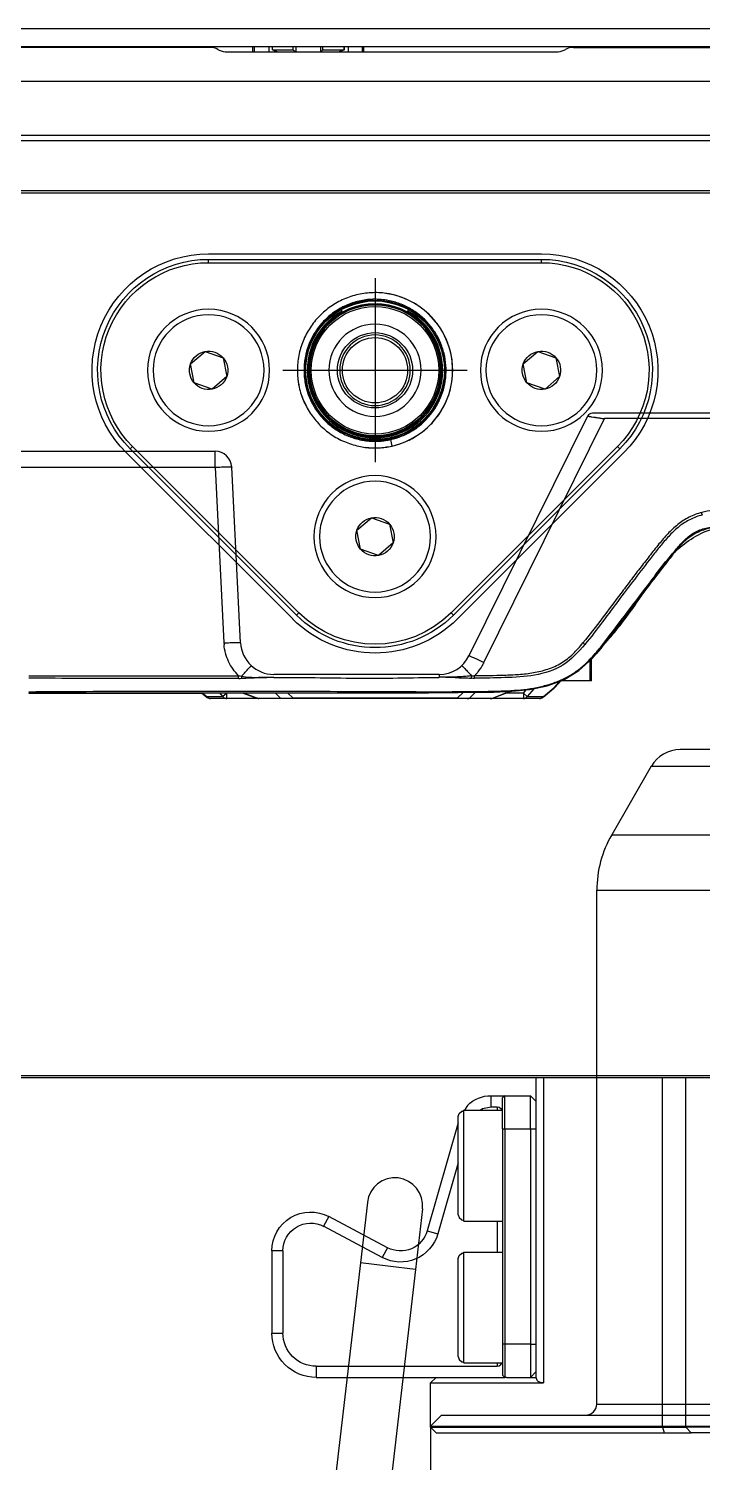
# Model space of a CAD drawing. Header units: millimetres. Extents: x -73584 to -37571, y -61249 to -50748.
# Drawn here: x -52725.5 to -52664.8, y -56947.2 to -56817.9 of the extents above; entities that cross this region are included whole.
import ezdxf

# ---------------------------------------------------------------- set-up
doc = ezdxf.new("R2010")
doc.units = ezdxf.units.MM
doc.header["$LTSCALE"] = 200
doc.linetypes.add('DOT_CENTER', pattern=[14, 12, -1, 0, -1])
for name, color, linetype in [('1', 7, 'Continuous'), ('_X2_56FE5C42_X0__01_3127', 7, 'Continuous'), ('_X2_56FE5C42_X0__01_3128', 7, 'Continuous'), ('DIM', 3, 'Continuous')]:
    doc.layers.add(name, color=color, linetype=linetype)

# ---------------------------------------------------------------- blocks, each defined once
blk = doc.blocks.new('12586')
at = {"color": 7, "linetype": 'Continuous'}
for p, q in [((-40371.55, -54854.82), (-40121.75, -54854.82)), ((-40371.55, -54856.42), (-40121.75, -54856.42)), ((-40292.65, -54856.92), (-40292.65, -54856.42)), ((-40292.53, -54856.42), (-40292.53, -54856.92)), ((-40291.23, -54856.42), (-40291.23, -54856.92)), ((-40290.9, -54856.73), (-40290.9, -54856.42)), ((-40289.07, -54856.42), (-40289.07, -54856.73)), ((-40288.75, -54856.92), (-40288.75, -54856.42)), ((-40286.55, -54856.42), (-40286.55, -54856.92)), ((-40286.34, -54856.73), (-40286.34, -54856.42)), ((-40284.45, -54856.42), (-40284.45, -54856.73)), ((-40284.41, -54856.73), (-40284.41, -54856.42)), ((-40284.07, -54856.42), (-40284.07, -54856.92)), ((-40282.78, -54856.92), (-40282.78, -54856.42)), ((-40282.65, -54856.92), (-40282.65, -54856.42)), ((-40262.4, -54856.52), (-40262.4, -54856.42)), ((-40260.9, -54856.52), (-40260.9, -54856.42)), ((-40296.52, -54856.52), (-40371.23, -54856.52)), ((-40295.81, -54856.69), (-40295.68, -54856.75)), ((-40294.97, -54856.92), (-40265.32, -54856.92)), ((-40290.9, -54856.73), (-40290.41, -54856.92)), ((-40290.9, -54856.73), (-40289.07, -54856.73)), ((-40288.86, -54856.92), (-40289.07, -54856.73)), ((-40286.34, -54856.73), (-40286.54, -54856.92)), ((-40286.34, -54856.73), (-40284.45, -54856.73)), ((-40284.93, -54856.92), (-40284.45, -54856.73)), ((-40284.41, -54856.73), (-40284.89, -54856.92)), ((-40264.61, -54856.75), (-40264.48, -54856.69)), ((-40263.77, -54856.52), (-40229.52, -54856.52)), ((-40319.15, -54859.55), (-40174.15, -54859.55)), ((-40370.4, -54864.92), (-39872.9, -54864.92)), ((-40319.15, -54864.42), (-40146.15, -54864.42)), ((-40284.65, -54880.55), (-40284.65, -54880.15)), ((-40278.65, -54880.55), (-40278.65, -54880.15)), ((-40288.57, -54886.68), (-40288.56, -54886.69)), ((-40288.57, -54886.68), (-40288.57, -54886.69)), ((-40287.72, -54887.65), (-40287.71, -54887.66)), ((-40287.72, -54887.65), (-40287.71, -54887.68)), ((-40287.71, -54887.66), (-40287.71, -54887.68)), ((-40287.79, -54888.98), (-40287.78, -54888.99)), ((-40287.79, -54888.98), (-40287.78, -54888.99)), ((-40262.5, -54889.77), (-40273.18, -54911.37)), ((-40271.83, -54911.97), (-40260.96, -54889.98)), ((-40182.61, -54889.49), (-40262.05, -54889.49)), ((-40182.61, -54889.97), (-40260.96, -54889.98)), ((-40280.26, -54891.87), (-40280.14, -54892.46)), ((-40328.35, -54892.92), (-40296.06, -54892.92)), ((-40296.06, -54894.36), (-40296.06, -54892.92)), ((-40327.95, -54894.36), (-40296.06, -54894.36)), ((-40296.06, -54894.36), (-40295.27, -54910.2)), ((-40293.77, -54910.19), (-40294.56, -54894.35)), ((-40312.86, -54913.17), (-40293.94, -54913.17)), ((-40293.94, -54913.4), (-40293.94, -54913.17)), ((-40275.87, -54913.04), (-40290.77, -54913.04)), ((-40272.67, -54913.37), (-40272.68, -54913.15)), ((-40312.86, -54914.69), (-40312.86, -54914.72)), ((-40297.72, -54914.72), (-40297.26, -54914.72)), ((-40297.72, -54914.72), (-40297.26, -54914.72))]:
    blk.add_line(p, q, dxfattribs=at)
for points in [[(-40271.46, -54914.64), (-40270.94, -54914.63), (-40269.31, -54914.56), (-40267.7, -54914.39), (-40266.13, -54914.07), (-40264.64, -54913.52), (-40263.28, -54912.69), (-40262.09, -54911.61), (-40261.73, -54911.2)], [(-40312.86, -54914.69), (-40305.89, -54914.69), (-40298.11, -54914.69), (-40290.67, -54914.69), (-40283.57, -54914.69), (-40276.82, -54914.7), (-40271.46, -54914.64)]]:
    blk.add_lwpolyline(points, dxfattribs=at)
for radius in [6.25, 5.9, 5.75, 3.39, 2.94]:
    blk.add_circle((-40281.65, -54885.62), radius, dxfattribs=at)
for centre, radius, start, end in [((-40296.52, -54858.12), 1.6, 63.4349, 90), ((-40294.97, -54855.32), 1.6, 243.435, 270), ((-40265.32, -54855.32), 1.6, 270, 296.565), ((-40263.77, -54858.12), 1.6, 90, 116.5651), ((-40281.65, -54885.63), 6.41, 80.7312, 83.3281), ((-40281.65, -54885.62), 7, 80.3911, 81.9074), ((-40281.65, -54885.63), 6.41, 80.495, 80.7314), ((-40281.65, -54885.63), 6.41, 80.2627, 80.495), ((-40281.65, -54885.62), 7, 282.667, 80.3888), ((-40281.65, -54885.62), 7, 79.353, 80.391), ((-40281.65, -54885.62), 6.1, 119.4748, 60.5087), ((-40281.65, -54885.62), 6.4, 282.4693, 11.8359), ((-40281.63, -54885.62), 6.39, 13.4573, 14.3024), ((-40281.64, -54885.62), 6.39, 11.8334, 13.4568), ((-40281.64, -54885.62), 6.99, 8.1328, 9.7208), ((-40281.63, -54885.62), 6.99, 7.3039, 8.1324), ((-40281.65, -54885.62), 7, 186.8209, 187.588), ((-40281.66, -54885.62), 6.99, 187.5879, 188.6728), ((-40281.65, -54885.62), 7, 188.6761, 190.6424), ((-40281.65, -54885.62), 7, 188.7475, 192.2594), ((-40281.66, -54885.62), 6.39, 188.1775, 188.4554), ((-40281.66, -54885.62), 6.39, 188.4575, 190.0339), ((-40281.64, -54885.62), 6.41, 188.4626, 197.6004), ((-40281.64, -54885.62), 6.41, 193.4573, 196.0237), ((-40281.65, -54885.62), 6.4, 196.0236, 198.4562), ((-40281.65, -54885.62), 7, 198.1645, 200.6727), ((-40281.66, -54885.63), 6.99, 198.696, 199.6012), ((-40281.64, -54885.62), 7.01, 199.6029, 203.6648), ((-40281.64, -54885.62), 7.01, 200.6726, 203.177), ((-40281.64, -54885.62), 7.01, 203.1769, 205.6823), ((-40281.63, -54885.61), 7.02, 203.6641, 205.4493), ((-40281.65, -54885.62), 6.99, 205.4482, 208.6348), ((-40281.66, -54885.63), 6.38, 197.6078, 198.4606), ((-40281.64, -54885.62), 6.41, 200.078, 202.7007), ((-40281.64, -54885.62), 6.41, 201.1685, 203.7352), ((-40281.63, -54885.61), 6.42, 202.7003, 205.1613), ((-40281.64, -54885.62), 6.41, 203.7351, 206.3015), ((-40281.65, -54885.62), 6.4, 205.1608, 207.7862), ((-40281.65, -54885.62), 6.4, 206.3014, 208.734), ((-40281.67, -54885.63), 6.37, 207.7871, 208.7347), ((-40262.05, -54889.99), 0.5, 90, 153.692), ((-40259.76, -54877.89), 12.14, 261.4441, 262.8459), ((-40259.97, -54879.59), 10.44, 262.8239, 264.5537), ((-40281.64, -54885.61), 7.01, 257.8261, 258.0226), ((-40281.65, -54885.62), 7.01, 258.0222, 262.7505), ((-40281.65, -54885.63), 6.39, 259.1679, 259.7916), ((-40281.65, -54885.62), 6.4, 259.1655, 262.2932), ((-40281.65, -54885.63), 6.4, 261.3367, 262.2983), ((-40281.65, -54885.61), 7.01, 262.9518, 265.3149), ((-40281.65, -54885.62), 6.4, 262.2984, 263.9623), ((-40281.65, -54885.61), 6.41, 262.2986, 263.2555), ((-40281.65, -54885.62), 7, 264.245, 267.7565), ((-40281.65, -54885.61), 6.41, 263.9624, 266.4258), ((-40281.65, -54885.63), 7, 265.3148, 267.7811), ((-40281.65, -54885.62), 6.4, 265.7738, 268.2953), ((-40281.65, -54885.62), 6.4, 266.4256, 269.0519), ((-40281.65, -54885.63), 6.99, 267.7825, 270.249), ((-40281.65, -54885.63), 6.99, 267.7583, 269.6845), ((-40281.65, -54885.63), 6.39, 268.2963, 270.8219), ((-40281.65, -54885.61), 7.01, 270.2489, 272.711), ((-40281.65, -54885.62), 6.4, 270.8223, 273.3425), ((-40281.65, -54885.62), 6.4, 271.5217, 274.1526), ((-40281.65, -54885.61), 7.01, 272.7109, 275.1725), ((-40281.65, -54885.61), 6.41, 273.3424, 275.8607), ((-40281.65, -54885.61), 6.41, 274.1524, 276.6102), ((-40281.65, -54885.63), 7, 275.1724, 277.6387), ((-40281.65, -54885.62), 6.4, 275.8606, 278.3821), ((-40281.65, -54885.63), 6.99, 277.6401, 280.1066), ((-40281.64, -54885.63), 6.39, 278.3831, 280.9087), ((-40281.65, -54885.63), 6.99, 277.7029, 279.895), ((-40281.64, -54885.63), 6.39, 279.243, 281.7045), ((-40281.65, -54885.61), 7.01, 282.4704, 282.667), ((-40281.65, -54885.61), 7.01, 282.471, 282.8765), ((-40296.06, -54894.42), 1.5, 2.8755, 90), ((-40071.27, -55047.15), 233.93, 141.9244, 142.3808), ((-40290.58, -54909.95), 4.69, 183.0926, 185.0181), ((-40290.77, -54910.04), 3, 182.8755, 270), ((-40280.99, -54892.44), 26.83, 316.8775, 318.3883), ((-40283.54, -54890.16), 30.25, 318.363, 318.5226), ((-40275.87, -54910.04), 3, 270, 333.692), ((-40275.84, -54909.99), 4.47, 332.442, 333.6917), ((-40274.52, -54898.72), 17.82, 313.0272, 313.7865), ((-40276.73, -54896.45), 20.98, 313.8553, 316.9235), ((-40293.56, -54908.99), 4.2, 264.7875, 268.3147), ((-40290.96, -54962.37), 49.06, 90.5219, 91.399), ((-40290.77, -54982.28), 68.97, 89.9965, 90.5277), ((-40275.44, -54949.53), 36.23, 89.7926, 90.6798), ((-40275.43, -54941.95), 28.64, 89.5337, 89.7608), ((-40275.56, -54952.34), 39.03, 88.3198, 89.4614), ((-40273.1, -54909), 4.17, 272.265, 275.831), ((-40275.87, -54909.98), 4.5, 315.1626, 318.26), ((-40275.88, -54909.97), 4.52, 318.26, 321.3365), ((-40275.88, -54909.97), 4.52, 321.3392, 332.4194), ((-40295.49, -54880.05), 33.39, 272.6681, 273.1496), ((-40272.73, -54909.08), 4.29, 266.9321, 270.6859), ((-40269.03, -54905.85), 8.79, 296.9801, 297.9776)]:
    blk.add_arc(centre, radius, start, end, dxfattribs=at)
for points, knots in [([(-40280.48, -54878.72), (-40280.92, -54878.64), (-40281.6, -54878.6), (-40282.5, -54878.66), (-40283.39, -54878.82), (-40284.47, -54879.17), (-40285.46, -54879.72), (-40286.17, -54880.27), (-40286.83, -54880.88), (-40287.54, -54881.77), (-40288.17, -54882.97), (-40288.56, -54884.28), (-40288.69, -54885.64), (-40288.56, -54886.99), (-40288.23, -54888.08), (-40287.84, -54888.9), (-40287.38, -54889.68), (-40286.67, -54890.56), (-40285.8, -54891.29), (-40285.03, -54891.76), (-40284.21, -54892.16), (-40283.56, -54892.37), (-40283.12, -54892.46)], [0, 0, 0, 0, 0.06235, 0.093571, 0.124797, 0.187192, 0.249609, 0.280861, 0.312117, 0.374572, 0.437043, 0.49953, 0.562032, 0.624548, 0.687075, 0.71838, 0.749687, 0.812235, 0.874792, 0.90611, 0.937429, 1, 1, 1, 1]), ([(-40280.9, -54879.26), (-40281.39, -54879.21), (-40282.37, -54879.21), (-40283.81, -54879.54), (-40285.13, -54880.19), (-40286.27, -54881.12), (-40287.17, -54882.28), (-40287.79, -54883.62), (-40288.08, -54885.07), (-40288.05, -54886.05), (-40287.98, -54886.53)], [0, 0, 0, 0, 0.125, 0.25, 0.375, 0.5, 0.625, 0.75, 0.875, 1, 1, 1, 1]), ([(-40280.62, -54879.3), (-40281.02, -54879.24), (-40281.65, -54879.2), (-40282.47, -54879.26), (-40283.29, -54879.41), (-40284.28, -54879.74), (-40285.18, -54880.26), (-40285.84, -54880.77), (-40286.44, -54881.34), (-40287.08, -54882.17), (-40287.65, -54883.28), (-40287.99, -54884.49), (-40288.09, -54885.73), (-40287.94, -54886.98), (-40287.62, -54887.97), (-40287.26, -54888.72), (-40286.82, -54889.43), (-40286.15, -54890.23), (-40285.33, -54890.88), (-40284.62, -54891.3), (-40283.86, -54891.65), (-40283.26, -54891.83), (-40282.85, -54891.91)], [0, 0, 0, 0, 0.062324, 0.093534, 0.12475, 0.187129, 0.249532, 0.280779, 0.312033, 0.374481, 0.436951, 0.499439, 0.561945, 0.624467, 0.687003, 0.718314, 0.749627, 0.812188, 0.874759, 0.906085, 0.937413, 1, 1, 1, 1]), ([(-40280.26, -54891.87), (-40279.91, -54891.79), (-40279.2, -54891.57), (-40278.22, -54891.07), (-40277.34, -54890.4), (-40276.59, -54889.59), (-40275.98, -54888.66), (-40275.54, -54887.65), (-40275.28, -54886.57), (-40275.22, -54885.46), (-40275.34, -54884.36), (-40275.65, -54883.29), (-40276.14, -54882.3), (-40276.8, -54881.4), (-40277.59, -54880.63), (-40278.36, -54880.11), (-40279.02, -54879.77), (-40279.71, -54879.5), (-40280.25, -54879.36), (-40280.62, -54879.3)], [0, 0, 0, 0, 0.062213, 0.124469, 0.186766, 0.249104, 0.311482, 0.373898, 0.436352, 0.498842, 0.561368, 0.623927, 0.68652, 0.749145, 0.8118, 0.874486, 0.905869, 0.937259, 1, 1, 1, 1]), ([(-40274.75, -54884.44), (-40274.81, -54884.09), (-40274.98, -54883.4), (-40275.39, -54882.42), (-40275.95, -54881.51), (-40276.64, -54880.69), (-40277.44, -54879.99), (-40278.34, -54879.42), (-40279.32, -54878.99), (-40280, -54878.81), (-40280.35, -54878.74)], [0, 0, 0, 0, 0.125, 0.25, 0.375001, 0.5, 0.625, 0.75, 0.875, 1, 1, 1, 1]), ([(-40280.09, -54892.44), (-40279.67, -54892.35), (-40278.85, -54892.08), (-40277.71, -54891.46), (-40276.88, -54890.77), (-40276.29, -54890.14), (-40275.77, -54889.46), (-40275.23, -54888.52), (-40274.88, -54887.5), (-40274.71, -54886.66), (-40274.63, -54885.8), (-40274.65, -54885.16), (-40274.7, -54884.73)], [0, 0, 0, 0, 0.124967, 0.249934, 0.3749, 0.43745, 0.5, 0.624967, 0.749934, 0.812483, 0.875033, 1, 1, 1, 1]), ([(-40262.5, -54889.77), (-40262.49, -54889.76), (-40262.47, -54889.76), (-40262.44, -54889.76), (-40262.38, -54889.77), (-40262.31, -54889.78), (-40262.21, -54889.8), (-40262.05, -54889.82), (-40261.92, -54889.84), (-40261.83, -54889.86)], [0, 0, 0, 0, 0.020854, 0.073762, 0.15865, 0.274551, 0.4193, 0.590274, 1, 1, 1, 1]), ([(-40261.83, -54889.86), (-40261.81, -54889.86), (-40261.72, -54889.88), (-40261.63, -54889.89), (-40261.56, -54889.9)], [0, 0, 0, 0, 0.239887, 1, 1, 1, 1]), ([(-40282.53, -54892.57), (-40282.13, -54892.62), (-40281.33, -54892.65), (-40280.53, -54892.54), (-40280.14, -54892.46)], [0, 0, 0, 0, 0.499989, 1, 1, 1, 1]), ([(-40282.5, -54891.96), (-40282.13, -54892.01), (-40281.38, -54892.05), (-40280.63, -54891.95), (-40280.26, -54891.87)], [0, 0, 0, 0, 0.499987, 1, 1, 1, 1]), ([(-40296.06, -54894.36), (-40295.87, -54894.35), (-40295.59, -54894.34), (-40295.24, -54894.33), (-40295.02, -54894.32), (-40294.83, -54894.32), (-40294.7, -54894.33), (-40294.61, -54894.33), (-40294.58, -54894.34), (-40294.56, -54894.34), (-40294.56, -54894.35)], [0, 0, 0, 0, 0.38161, 0.554046, 0.705081, 0.829079, 0.921515, 0.978703, 0.993646, 1, 1, 1, 1]), ([(-40252.2, -54898.44), (-40252.6, -54898.54), (-40253.37, -54898.83), (-40254.39, -54899.51), (-40255.28, -54900.35), (-40255.81, -54900.97), (-40256.06, -54901.28)], [0, 0, 0, 0, 0.250137, 0.50023, 0.750295, 1, 1, 1, 1]), ([(-40252.15, -54898.66), (-40252.52, -54898.76), (-40253.25, -54899.03), (-40254.25, -54899.66), (-40255.1, -54900.48), (-40255.61, -54901.08), (-40255.87, -54901.38)], [0, 0, 0, 0, 0.246372, 0.495276, 0.745481, 1, 1, 1, 1]), ([(-40236.1, -54898.16), (-40237.44, -54898.16), (-40240.13, -54898.16), (-40243.49, -54898.15), (-40246.18, -54898.16), (-40247.85, -54898.15), (-40249.2, -54898.16), (-40250.54, -54898.19), (-40251.55, -54898.28), (-40252.2, -54898.44)], [0, 0, 0, 0, 0.250029, 0.500048, 0.625089, 0.749955, 0.812497, 0.875288, 1, 1, 1, 1]), ([(-40252.15, -54898.66), (-40252.15, -54898.64), (-40252.17, -54898.57), (-40252.19, -54898.5), (-40252.2, -54898.44)], [0, 0, 0, 0, 0.201303, 1, 1, 1, 1]), ([(-40236.1, -54899.71), (-40236.95, -54899.71), (-40238.65, -54899.71), (-40241.21, -54899.7), (-40243.76, -54899.71), (-40246.32, -54899.7), (-40248.87, -54899.73), (-40251.03, -54899.66), (-40252.66, -54900.22), (-40253.75, -54900.94), (-40254.59, -54901.91), (-40255.09, -54902.6), (-40255.36, -54902.93)], [0, 0, 0, 0, 0.124879, 0.249769, 0.37466, 0.49955, 0.624428, 0.749305, 0.812272, 0.874888, 0.93725, 1, 1, 1, 1]), ([(-40254.67, -54901.95), (-40254.42, -54901.66), (-40253.95, -54901.09), (-40253.12, -54900.35), (-40252.12, -54899.88), (-40251.02, -54899.69), (-40249.9, -54899.63), (-40248.77, -54899.63), (-40247.63, -54899.62), (-40246.11, -54899.63), (-40244.2, -54899.63), (-40241.92, -54899.63), (-40239.64, -54899.63), (-40238.12, -54899.63), (-40237.36, -54899.63)], [0, 0, 0, 0, 0.062968, 0.12315, 0.182735, 0.243492, 0.305968, 0.368988, 0.432009, 0.495142, 0.621361, 0.747569, 0.873787, 1, 1, 1, 1]), ([(-40252.74, -54900.58), (-40252.13, -54900.24), (-40250.82, -54899.7), (-40248.71, -54899.55), (-40246.96, -54899.68), (-40245.54, -54899.77), (-40244.14, -54899.8), (-40242.39, -54899.78), (-40240.3, -54899.73), (-40238.2, -54899.73), (-40236.8, -54899.74), (-40236.1, -54899.74)], [0, 0, 0, 0, 0.124871, 0.248647, 0.374984, 0.438198, 0.500961, 0.625697, 0.750209, 0.875052, 1, 1, 1, 1]), ([(-40256.06, -54901.28), (-40256.36, -54901.65), (-40256.93, -54902.39), (-40257.8, -54903.5), (-40258.65, -54904.61), (-40259.78, -54906.11), (-40261.17, -54907.99), (-40262.32, -54909.47), (-40262.91, -54910.2)], [0, 0, 0, 0, 0.124998, 0.249999, 0.374999, 0.499999, 0.749997, 1, 1, 1, 1]), ([(-40256.54, -54902.23), (-40257.05, -54902.88), (-40258.07, -54904.2), (-40259.6, -54906.22), (-40261.13, -54908.29), (-40262.18, -54909.67), (-40262.74, -54910.34)], [0, 0, 0, 0, 0.242639, 0.49081, 0.745256, 1, 1, 1, 1]), ([(-40255.36, -54902.94), (-40255.89, -54903.62), (-40256.95, -54904.99), (-40258.53, -54907.07), (-40260.11, -54909.14), (-40261.16, -54910.54), (-40261.73, -54911.2)], [0, 0, 0, 0, 0.249467, 0.499018, 0.748845, 1, 1, 1, 1]), ([(-40256.06, -54903.66), (-40255.67, -54903.14), (-40255.12, -54902.48), (-40254.5, -54901.88), (-40254.34, -54901.73)], [0, 0, 0, 0, 0.748971, 1, 1, 1, 1]), ([(-40255.43, -54902.89), (-40255.41, -54902.9), (-40255.4, -54902.9), (-40255.35, -54902.94), (-40255.36, -54902.93)], [0, 0, 0, 0, 0.525405, 1, 1, 1, 1]), ([(-40260.87, -54910.19), (-40260.42, -54909.68), (-40259.56, -54908.64), (-40258.35, -54907.01), (-40257.22, -54905.33), (-40256.46, -54904.2), (-40256.06, -54903.66)], [0, 0, 0, 0, 0.251392, 0.500124, 0.749519, 1, 1, 1, 1]), ([(-40260.78, -54909.89), (-40260.07, -54908.97), (-40258.68, -54907.12), (-40257.27, -54905.28), (-40256.57, -54904.36)], [0, 0, 0, 0, 0.500114, 1, 1, 1, 1]), ([(-40295.27, -54910.2), (-40295.08, -54910.19), (-40294.81, -54910.18), (-40294.46, -54910.17), (-40294.22, -54910.17), (-40294.03, -54910.17), (-40293.89, -54910.17), (-40293.82, -54910.18), (-40293.77, -54910.18), (-40293.77, -54910.19)], [0, 0, 0, 0, 0.367238, 0.545804, 0.705333, 0.834646, 0.927747, 0.981577, 1, 1, 1, 1]), ([(-40293.94, -54913.17), (-40294.31, -54912.8), (-40294.93, -54911.92), (-40295.21, -54910.88), (-40295.25, -54910.36)], [0, 0, 0, 0, 0.50003, 1, 1, 1, 1]), ([(-40272.68, -54913.15), (-40271.79, -54913.14), (-40270.46, -54913.13), (-40268.69, -54913.05), (-40267.36, -54912.91), (-40266.06, -54912.6), (-40265.03, -54912.14), (-40264.3, -54911.64), (-40263.63, -54911.05), (-40263.19, -54910.54), (-40262.91, -54910.2)], [0, 0, 0, 0, 0.249714, 0.374576, 0.499555, 0.624575, 0.749942, 0.812405, 0.874828, 1, 1, 1, 1]), ([(-40262.74, -54910.34), (-40263.32, -54911.03), (-40264.58, -54912.4), (-40267.26, -54913.22), (-40269.96, -54913.34), (-40271.76, -54913.39), (-40272.67, -54913.37)], [0, 0, 0, 0, 0.250242, 0.500613, 0.748194, 1, 1, 1, 1]), ([(-40262.74, -54910.34), (-40262.75, -54910.33), (-40262.81, -54910.28), (-40262.87, -54910.24), (-40262.91, -54910.2)], [0, 0, 0, 0, 0.204171, 1, 1, 1, 1]), ([(-40261.8, -54911.16), (-40261.71, -54911.05), (-40261.36, -54910.64), (-40261.02, -54910.21), (-40260.78, -54909.89)], [0, 0, 0, 0, 0.251312, 1, 1, 1, 1]), ([(-40273.18, -54911.37), (-40273.18, -54911.37), (-40273.17, -54911.37), (-40273.13, -54911.37), (-40273.06, -54911.4), (-40272.93, -54911.45), (-40272.76, -54911.53), (-40272.55, -54911.62), (-40272.24, -54911.77), (-40272, -54911.89), (-40271.83, -54911.97)], [0, 0, 0, 0, 0.005344, 0.018455, 0.072041, 0.164747, 0.293578, 0.452685, 0.631152, 1, 1, 1, 1]), ([(-40262.75, -54912.14), (-40262.66, -54912.06), (-40262.33, -54911.75), (-40262.02, -54911.41), (-40261.8, -54911.16)], [0, 0, 0, 0, 0.247856, 1, 1, 1, 1]), ([(-40261.8, -54911.16), (-40261.78, -54911.17), (-40261.76, -54911.19), (-40261.74, -54911.2), (-40261.73, -54911.2), (-40261.73, -54911.2)], [0, 0, 0, 0, 0.718869, 0.917635, 1, 1, 1, 1]), ([(-40293.68, -54913.19), (-40293.57, -54913.07), (-40293.4, -54912.89), (-40293.19, -54912.66), (-40293.06, -54912.52), (-40292.95, -54912.41), (-40292.87, -54912.34), (-40292.83, -54912.3), (-40292.81, -54912.28), (-40292.8, -54912.27), (-40292.79, -54912.26), (-40292.78, -54912.26)], [0, 0, 0, 0, 0.38669, 0.565302, 0.719937, 0.841748, 0.928934, 0.95954, 0.981501, 0.994867, 1, 1, 1, 1]), ([(-40293.68, -54913.19), (-40293.68, -54913.21), (-40293.67, -54913.27), (-40293.67, -54913.34), (-40293.66, -54913.39)], [0, 0, 0, 0, 0.283938, 1, 1, 1, 1]), ([(-40290.77, -54913.31), (-40288.29, -54913.3), (-40284.56, -54913.39), (-40279.59, -54913.37), (-40277.11, -54913.32), (-40275.87, -54913.31)], [0, 0, 0, 0, 0.500017, 0.750016, 1, 1, 1, 1]), ([(-40275.87, -54913.04), (-40275.87, -54913.04), (-40275.87, -54913.05), (-40275.87, -54913.06), (-40275.87, -54913.08), (-40275.87, -54913.13), (-40275.87, -54913.21), (-40275.87, -54913.27), (-40275.87, -54913.31)], [0, 0, 0, 0, 0.01731, 0.068234, 0.151354, 0.265245, 0.579636, 1, 1, 1, 1]), ([(-40273.84, -54912.25), (-40273.84, -54912.25), (-40273.83, -54912.25), (-40273.81, -54912.26), (-40273.79, -54912.29), (-40273.74, -54912.33), (-40273.66, -54912.41), (-40273.55, -54912.52), (-40273.41, -54912.66), (-40273.21, -54912.88), (-40273.05, -54913.05), (-40272.94, -54913.17)], [0, 0, 0, 0, 0.005706, 0.020712, 0.045335, 0.07956, 0.175413, 0.301884, 0.451972, 0.621071, 1, 1, 1, 1]), ([(-40272.96, -54913.37), (-40272.95, -54913.35), (-40272.95, -54913.29), (-40272.94, -54913.22), (-40272.94, -54913.17)], [0, 0, 0, 0, 0.203965, 1, 1, 1, 1]), ([(-40271.46, -54914.56), (-40270.68, -54914.55), (-40269.11, -54914.51), (-40267.17, -54914.28), (-40265.67, -54913.87), (-40264.6, -54913.44), (-40263.61, -54912.87), (-40263.02, -54912.39), (-40262.75, -54912.14)], [0, 0, 0, 0, 0.25468, 0.507088, 0.630998, 0.755956, 0.878769, 1, 1, 1, 1]), ([(-40293.94, -54913.4), (-40294.73, -54913.44), (-40296.32, -54913.39), (-40298.69, -54913.41), (-40301.04, -54913.41), (-40303.38, -54913.41), (-40305.73, -54913.41), (-40308.89, -54913.4), (-40311.27, -54913.39), (-40312.86, -54913.39)], [0, 0, 0, 0, 0.126307, 0.251436, 0.375225, 0.498844, 0.622982, 0.747819, 1, 1, 1, 1]), ([(-40312.86, -54914.6), (-40309.41, -54914.57), (-40302.51, -54914.55), (-40292.16, -54914.55), (-40281.81, -54914.57), (-40274.91, -54914.62), (-40271.46, -54914.56)], [0, 0, 0, 0, 0.249997, 0.499986, 0.749874, 1, 1, 1, 1]), ([(-40271.46, -54914.56), (-40271.46, -54914.57), (-40271.46, -54914.59), (-40271.46, -54914.62), (-40271.46, -54914.63), (-40271.46, -54914.64), (-40271.46, -54914.64)], [0, 0, 0, 0, 0.41346, 0.733034, 0.933238, 1, 1, 1, 1])]:
    blk.add_open_spline(points, degree=3, knots=knots, dxfattribs=at)
for points in [[(-40255.87, -54901.38), (-40256.1, -54901.66), (-40256.32, -54901.95), (-40256.54, -54902.23)], [(-40254.34, -54901.73), (-40253.85, -54901.3), (-40253.31, -54900.91), (-40252.74, -54900.58)], [(-40255.42, -54902.89), (-40255.18, -54902.57), (-40254.93, -54902.26), (-40254.67, -54901.95)], [(-40293.68, -54913.19), (-40293.2, -54913.3), (-40292.7, -54913.31), (-40292.21, -54913.31)], [(-40293.66, -54913.39), (-40293.16, -54913.36), (-40292.66, -54913.34), (-40292.16, -54913.32)], [(-40292.21, -54913.31), (-40291.94, -54913.31), (-40291.68, -54913.31), (-40291.41, -54913.31)], [(-40274.4, -54913.28), (-40274.67, -54913.29), (-40274.93, -54913.3), (-40275.2, -54913.3)], [(-40274.42, -54913.32), (-40273.93, -54913.34), (-40273.44, -54913.36), (-40272.96, -54913.37)], [(-40272.94, -54913.17), (-40273.42, -54913.22), (-40273.91, -54913.26), (-40274.4, -54913.28)], [(-40312.86, -54914.72), (-40307.81, -54914.72), (-40302.77, -54914.72), (-40297.72, -54914.72)]]:
    blk.add_open_spline(points, degree=3, dxfattribs=at)
at = {"layer": '_X2_56FE5C42_X0__01_3127', "color": 7, "linetype": 'Continuous'}
for p, q in [((-40271.06, -54915.17), (-40269.46, -54914.56)), ((-40269.34, -54914.56), (-40271.01, -54915.19)), ((-40268.28, -54914.72), (-40268.03, -54914.43)), ((-40267.32, -54914.31), (-40267.94, -54915.02)), ((-40265.57, -54914.35), (-40266.51, -54915.11)), ((-40266.48, -54915.02), (-40265.54, -54914.26)), ((-40265.54, -54914.26), (-40265.08, -54913.75)), ((-40265.54, -54914.27), (-40265.54, -54914.26)), ((-40265.03, -54913.76), (-40265.52, -54914.3)), ((-40265.08, -54913.75), (-40265.29, -54913.75)), ((-40297.3, -54914.69), (-40296.78, -54915.11)), ((-40297.22, -54914.69), (-40296.81, -54915.02)), ((-40296.81, -54915.02), (-40295.36, -54915.02)), ((-40266.83, -54915.22), (-40296.47, -54915.22)), ((-40295.36, -54915.02), (-40295.64, -54914.69)), ((-40295.01, -54914.72), (-40295.36, -54915.02)), ((-40295.04, -54914.69), (-40295.01, -54914.72)), ((-40295.01, -54915.22), (-40295.01, -54914.72)), ((-40293.52, -54914.72), (-40295.01, -54914.72)), ((-40293.61, -54914.69), (-40292.29, -54915.19)), ((-40293.5, -54914.69), (-40292.23, -54915.17)), ((-40292.29, -54915.19), (-40292.29, -54915.19)), ((-40292.23, -54915.17), (-40290.16, -54915.17)), ((-40290.16, -54915.17), (-40290.66, -54914.69)), ((-40289.55, -54914.69), (-40289.03, -54915.19)), ((-40289.03, -54915.22), (-40289.03, -54915.19)), ((-40274.26, -54915.19), (-40289.03, -54915.19)), ((-40274.26, -54915.19), (-40273.72, -54914.66)), ((-40274.26, -54915.22), (-40274.26, -54915.19)), ((-40272.6, -54914.65), (-40273.13, -54915.17)), ((-40273.13, -54915.17), (-40271.06, -54915.17)), ((-40268.28, -54914.72), (-40269.77, -54914.72)), ((-40268.28, -54914.72), (-40268.28, -54915.22)), ((-40267.94, -54915.02), (-40268.28, -54914.72)), ((-40267.94, -54915.02), (-40266.48, -54915.02))]:
    blk.add_line(p, q, dxfattribs=at)
for points in [[(-40292.29, -54915.19), (-40292.27, -54915.19), (-40292.19, -54915.21), (-40292.11, -54915.22)], [(-40271.18, -54915.22), (-40271.1, -54915.21), (-40271.02, -54915.19), (-40271.01, -54915.19)]]:
    blk.add_lwpolyline(points, dxfattribs=at)
for centre, radius, start, end in [((-40265.89, -54913.96), 0.5, 309.1829, 317.2238), ((-40265.4, -54913.43), 0.5, 317.2238, 336.2517), ((-40296.41, -54914.76), 0.486, 212.9832, 221.5186), ((-40296.47, -54914.72), 0.5, 230.8171, 270), ((-40289.51, -54892.6), 22.59, 271.012, 271.2191), ((-40273.77, -54892.2), 22.99, 268.7863, 268.9896), ((-40266.83, -54914.72), 0.5, 270, 309.1726), ((-40266.89, -54914.76), 0.484, 317.1193, 327.026)]:
    blk.add_arc(centre, radius, start, end, dxfattribs=at)
for points in [[(-40265.56, -54914.33), (-40265.56, -54914.33), (-40265.57, -54914.34), (-40265.57, -54914.35)], [(-40265.06, -54913.79), (-40265.06, -54913.79), (-40265.06, -54913.79), (-40265.06, -54913.79)]]:
    blk.add_open_spline(points, degree=3, dxfattribs=at)
for points, knots in [([(-40265.54, -54914.26), (-40265.54, -54914.26), (-40265.54, -54914.29), (-40265.55, -54914.31), (-40265.56, -54914.33)], [0, 0, 0, 0, 0.285771, 1, 1, 1, 1]), ([(-40265.52, -54914.29), (-40265.52, -54914.29), (-40265.53, -54914.28), (-40265.53, -54914.27), (-40265.54, -54914.27)], [0, 0, 0, 0, 0.179605, 1, 1, 1, 1]), ([(-40265.52, -54914.3), (-40265.52, -54914.3), (-40265.52, -54914.3), (-40265.52, -54914.29), (-40265.52, -54914.29)], [0, 0, 0, 0, 0.183091, 1, 1, 1, 1]), ([(-40265.03, -54913.66), (-40265.03, -54913.67), (-40265.05, -54913.7), (-40265.06, -54913.73), (-40265.08, -54913.75)], [0, 0, 0, 0, 0.252623, 1, 1, 1, 1]), ([(-40265.08, -54913.75), (-40265.07, -54913.76), (-40265.06, -54913.77), (-40265.06, -54913.78), (-40265.06, -54913.79), (-40265.06, -54913.79)], [0, 0, 0, 0, 0.656301, 0.865922, 1, 1, 1, 1]), ([(-40265.06, -54913.79), (-40265.04, -54913.77), (-40265, -54913.73), (-40264.99, -54913.67), (-40264.98, -54913.64)], [0, 0, 0, 0, 0.491711, 1, 1, 1, 1]), ([(-40264.96, -54913.63), (-40264.96, -54913.65), (-40264.98, -54913.69), (-40265, -54913.74), (-40265.03, -54913.76)], [0, 0, 0, 0, 0.256438, 1, 1, 1, 1]), ([(-40296.81, -54915.02), (-40296.81, -54915.04), (-40296.81, -54915.07), (-40296.79, -54915.1), (-40296.78, -54915.11)], [0, 0, 0, 0, 0.555208, 1, 1, 1, 1]), ([(-40296.66, -54915.17), (-40296.67, -54915.16), (-40296.71, -54915.14), (-40296.75, -54915.1), (-40296.77, -54915.08)], [0, 0, 0, 0, 0.246186, 1, 1, 1, 1]), ([(-40296.47, -54915.22), (-40296.5, -54915.22), (-40296.57, -54915.21), (-40296.63, -54915.18), (-40296.66, -54915.17)], [0, 0, 0, 0, 0.495593, 1, 1, 1, 1]), ([(-40295.36, -54915.02), (-40295.32, -54915.08), (-40295.24, -54915.16), (-40295.11, -54915.21), (-40295.04, -54915.22), (-40295.01, -54915.22)], [0, 0, 0, 0, 0.5117, 0.757987, 1, 1, 1, 1]), ([(-40292.23, -54915.17), (-40292.23, -54915.17), (-40292.24, -54915.17), (-40292.26, -54915.17), (-40292.27, -54915.18), (-40292.28, -54915.18), (-40292.29, -54915.18), (-40292.29, -54915.18), (-40292.29, -54915.19), (-40292.29, -54915.19), (-40292.29, -54915.19)], [0, 0, 0, 0, 0.237685, 0.444707, 0.619302, 0.759451, 0.862411, 0.926345, 0.957318, 1, 1, 1, 1]), ([(-40292.03, -54915.22), (-40292.04, -54915.22), (-40292.11, -54915.22), (-40292.18, -54915.19), (-40292.23, -54915.17)], [0, 0, 0, 0, 0.244695, 1, 1, 1, 1]), ([(-40289.96, -54915.22), (-40289.97, -54915.22), (-40290.05, -54915.22), (-40290.11, -54915.19), (-40290.16, -54915.17)], [0, 0, 0, 0, 0.248412, 1, 1, 1, 1]), ([(-40290.16, -54915.17), (-40290.15, -54915.17), (-40290.11, -54915.17), (-40290.07, -54915.17), (-40290.04, -54915.18)], [0, 0, 0, 0, 0.233561, 1, 1, 1, 1]), ([(-40290.04, -54915.18), (-40290.03, -54915.18), (-40289.96, -54915.18), (-40289.9, -54915.18), (-40289.85, -54915.18)], [0, 0, 0, 0, 0.230447, 1, 1, 1, 1]), ([(-40289.85, -54915.18), (-40289.8, -54915.19), (-40289.55, -54915.19), (-40289.31, -54915.19), (-40289.11, -54915.19)], [0, 0, 0, 0, 0.217716, 1, 1, 1, 1]), ([(-40274.18, -54915.19), (-40274.11, -54915.19), (-40273.87, -54915.19), (-40273.62, -54915.19), (-40273.44, -54915.18)], [0, 0, 0, 0, 0.275899, 1, 1, 1, 1]), ([(-40273.44, -54915.18), (-40273.43, -54915.18), (-40273.36, -54915.18), (-40273.3, -54915.18), (-40273.25, -54915.18)], [0, 0, 0, 0, 0.269739, 1, 1, 1, 1]), ([(-40273.34, -54915.22), (-40273.32, -54915.22), (-40273.25, -54915.22), (-40273.18, -54915.19), (-40273.13, -54915.17)], [0, 0, 0, 0, 0.248411, 1, 1, 1, 1]), ([(-40273.25, -54915.18), (-40273.24, -54915.18), (-40273.2, -54915.17), (-40273.16, -54915.17), (-40273.13, -54915.17)], [0, 0, 0, 0, 0.266745, 1, 1, 1, 1]), ([(-40271.27, -54915.22), (-40271.25, -54915.22), (-40271.18, -54915.22), (-40271.11, -54915.19), (-40271.06, -54915.17)], [0, 0, 0, 0, 0.244694, 1, 1, 1, 1]), ([(-40271.06, -54915.17), (-40271.06, -54915.17), (-40271.05, -54915.17), (-40271.04, -54915.17), (-40271.02, -54915.18), (-40271.01, -54915.18), (-40271.01, -54915.18), (-40271, -54915.18), (-40271, -54915.19), (-40271, -54915.19), (-40271.01, -54915.19)], [0, 0, 0, 0, 0.237672, 0.445181, 0.620282, 0.760553, 0.863122, 0.926234, 0.957128, 1, 1, 1, 1]), ([(-40268.28, -54915.22), (-40268.25, -54915.22), (-40268.18, -54915.21), (-40268.05, -54915.16), (-40267.97, -54915.08), (-40267.94, -54915.02)], [0, 0, 0, 0, 0.242009, 0.488288, 1, 1, 1, 1]), ([(-40266.53, -54915.09), (-40266.57, -54915.13), (-40266.66, -54915.2), (-40266.77, -54915.22), (-40266.83, -54915.22)], [0, 0, 0, 0, 0.509952, 1, 1, 1, 1]), ([(-40266.51, -54915.11), (-40266.5, -54915.1), (-40266.48, -54915.07), (-40266.48, -54915.04), (-40266.48, -54915.02)], [0, 0, 0, 0, 0.444803, 1, 1, 1, 1])]:
    blk.add_open_spline(points, degree=3, knots=knots, dxfattribs=at)
at = {"layer": '_X2_56FE5C42_X0__01_3128', "color": 7, "linetype": 'Continuous'}
for p, q in [((-40262.28, -54911.78), (-40262.28, -54913.62)), ((-40262.15, -54913.62), (-40262.15, -54911.66)), ((-40262.15, -54913.62), (-40264.93, -54913.62))]:
    blk.add_line(p, q, dxfattribs=at)
blk = doc.blocks.new('COUNTERSUNK-HEAD-HEXAGON-SOCKET-BOLTS_DIN-7991_M5x12_A2-70_STAINLESS-STEEL_4__342', base_point=(838.75, -3.18))
at = {"color": 7, "linetype": 'Continuous'}
for p, q in [((842.44, 2.95), (842.11, 1.25)), ((844.07, 3.52), (842.44, 2.95)), ((845.39, 2.39), (844.07, 3.52)), ((845.06, 0.69), (845.39, 2.39)), ((842.11, 1.25), (843.43, 0.12)), ((843.43, 0.12), (845.06, 0.69))]:
    blk.add_line(p, q, dxfattribs=at)
blk.add_circle((843.75, 1.82), 5, dxfattribs=at)
for start, end in [(139.2098, 199.2098), (79.2098, 139.2098), (19.2098, 79.2098), (319.2098, 19.2098), (199.2098, 259.2098), (259.2098, 319.2098)]:
    blk.add_arc((843.75, 1.82), 1.73, start, end, dxfattribs=at)
blk = doc.blocks.new('COUNTERSUNK-HEAD-HEXAGON-SOCKET-BOLTS_DIN-7991_M5x12_A2-70_STAINLESS-STEEL_6__343', base_point=(808.75, -3.18))
at = {"color": 7, "linetype": 'Continuous'}
for p, q in [((812.44, 2.95), (812.11, 1.25)), ((814.07, 3.52), (812.44, 2.95)), ((815.39, 2.39), (814.07, 3.52)), ((815.06, 0.69), (815.39, 2.39)), ((812.11, 1.25), (813.43, 0.12)), ((813.43, 0.12), (815.06, 0.69))]:
    blk.add_line(p, q, dxfattribs=at)
blk.add_circle((813.75, 1.82), 5, dxfattribs=at)
for start, end in [(139.2098, 199.2098), (79.2098, 139.2098), (19.2098, 79.2098), (319.2098, 19.2098), (199.2098, 259.2098), (259.2098, 319.2098)]:
    blk.add_arc((813.75, 1.82), 1.73, start, end, dxfattribs=at)
blk = doc.blocks.new('COUNTERSUNK-HEAD-HEXAGON-SOCKET-BOLTS_DIN-7991_M5x12_A2-70_STAINLESS-STEEL_5__344', base_point=(823.75, -18.18))
at = {"color": 7, "linetype": 'Continuous'}
for p, q in [((829.07, -11.48), (827.44, -12.05)), ((830.39, -12.61), (829.07, -11.48)), ((827.44, -12.05), (827.11, -13.75)), ((830.06, -14.31), (830.39, -12.61)), ((827.11, -13.75), (828.43, -14.88)), ((828.43, -14.88), (830.06, -14.31))]:
    blk.add_line(p, q, dxfattribs=at)
blk.add_circle((828.75, -13.18), 5, dxfattribs=at)
for start, end in [(79.2098, 139.2098), (19.2098, 79.2098), (139.2098, 199.2098), (319.2098, 19.2098), (199.2098, 259.2098), (259.2098, 319.2098)]:
    blk.add_arc((828.75, -13.18), 1.73, start, end, dxfattribs=at)
blk = doc.blocks.new('23-D1025-B_LOCK_PIN_PLATE_Absen-PL_2__346', base_point=(803.75, -23.18))
at = {"color": 7, "linetype": 'Continuous'}
for p, q in [((843.75, 11.82), (813.75, 11.82)), ((843.75, 11.52), (813.75, 11.52)), ((806.89, -5.04), (821.89, -20.04)), ((835.61, -20.04), (850.61, -5.04)), ((806.68, -5.25), (821.68, -20.25)), ((835.82, -20.25), (850.82, -5.25))]:
    blk.add_line(p, q, dxfattribs=at)
at = {"color": 140, "linetype": 'Continuous'}
for p, q in [((813.75, 11.52), (813.75, 11.82)), ((843.75, 11.52), (843.75, 11.82)), ((806.89, -5.04), (806.68, -5.25)), ((850.61, -5.04), (850.82, -5.25)), ((821.89, -20.04), (821.68, -20.25)), ((835.61, -20.04), (835.82, -20.25))]:
    blk.add_line(p, q, dxfattribs=at)
for radius in [6.3, 5.9, 4.16, 3.18]:
    blk.add_circle((828.75, 1.82), radius, dxfattribs=at)
at = {"color": 7, "linetype": 'Continuous'}
for centre, radius in [((828.75, 1.82), 6), ((813.75, 1.82), 5.5), ((843.75, 1.82), 5.5), ((828.75, -13.18), 5.5)]:
    blk.add_circle(centre, radius, dxfattribs=at)
for centre, radius, start, end in [((813.75, 1.82), 10, 90, 225), ((843.75, 1.82), 10, 315, 90), ((813.75, 1.82), 9.7, 90, 225), ((843.75, 1.82), 9.7, 315, 90), ((828.75, -13.18), 10, 225, 315), ((828.75, -13.18), 9.7, 225, 315)]:
    blk.add_arc(centre, radius, start, end, dxfattribs=at)
at = {"layer": '1', "color": 1, "linetype": 'DOT_CENTER'}
for p, q in [((828.75, 10.12), (828.75, -6.48)), ((837.05, 1.82), (820.45, 1.82))]:
    blk.add_line(p, q, dxfattribs=at)
blk = doc.blocks.new('PH_23_COMPONENTS_BASESTAND-0_5m_Absen-PL__347', base_point=(431.26, -23.18))
for name, p in [('23-D1025-B_LOCK_PIN_PLATE_Absen-PL_2__346', (803.75, -23.18)), ('COUNTERSUNK-HEAD-HEXAGON-SOCKET-BOLTS_DIN-7991_M5x12_A2-70_STAINLESS-STEEL_6__343', (808.75, -3.18)), ('COUNTERSUNK-HEAD-HEXAGON-SOCKET-BOLTS_DIN-7991_M5x12_A2-70_STAINLESS-STEEL_4__342', (838.75, -3.18)), ('COUNTERSUNK-HEAD-HEXAGON-SOCKET-BOLTS_DIN-7991_M5x12_A2-70_STAINLESS-STEEL_5__344', (823.75, -18.18))]:
    blk.add_blockref(name, p)
blk = doc.blocks.new('23-D1020-B_EXTRUSION-MAIN-BODY_BASESTAND-0_5m_Absen-PL__363', base_point=(418.75, -61.98))
at = {"color": 7, "linetype": 'Continuous'}
for p, q in [((892.01, 18.02), (441.25, 18.02)), ((892.01, 17.82), (441.25, 17.82)), ((843.75, 12.32), (813.75, 12.32)), ((806.33, -5.6), (821.33, -20.6)), ((836.17, -20.6), (851.17, -5.6)), ((434.17, -61.98), (873.61, -61.98)), ((434.26, -61.78), (873.61, -61.78))]:
    blk.add_line(p, q, dxfattribs=at)
for centre, start, end in [((813.75, 1.82), 90, 225), ((843.75, 1.82), 315, 90), ((828.75, -13.18), 225, 315)]:
    blk.add_arc(centre, 10.5, start, end, dxfattribs=at)
blk = doc.blocks.new('LOW-HEAD-SOCKET-CAP-SCREW_DIN-7984_M6x10_A2-70_STAINLESS-STEEL_4__376', base_point=(817.25, -74.88))
at = {"color": 7, "linetype": 'Continuous'}
for p, q in [((820.75, -64.88), (817.25, -64.88)), ((820.84, -64.97), (820.75, -64.88)), ((820.92, -64.99), (820.84, -64.97)), ((821.18, -65.2), (820.92, -64.99)), ((821.25, -65.45), (821.18, -65.2)), ((821.25, -69.88), (821.25, -65.45)), ((821.25, -74.31), (821.25, -69.88)), ((820.75, -74.88), (817.25, -74.88)), ((820.84, -74.79), (820.75, -74.88)), ((820.75, -74.88), (820.75, -74.8)), ((820.92, -74.77), (820.84, -74.79)), ((821.18, -74.56), (820.92, -74.77)), ((821.25, -74.31), (821.18, -74.56))]:
    blk.add_line(p, q, dxfattribs=at)
at = {"color": 140, "linetype": 'Continuous'}
for p, q in [((820.75, -69.88), (820.75, -64.88)), ((820.75, -74.8), (820.75, -69.88))]:
    blk.add_line(p, q, dxfattribs=at)
blk = doc.blocks.new('LOW-HEAD-SOCKET-CAP-SCREW_DIN-7984_M6x10_A2-70_STAINLESS-STEEL__377', base_point=(817.25, -87.68))
at = {"color": 7, "linetype": 'Continuous'}
for p, q in [((820.75, -77.68), (817.25, -77.68)), ((820.84, -77.77), (820.75, -77.68)), ((820.92, -77.79), (820.84, -77.77)), ((821.18, -78), (820.92, -77.79)), ((821.25, -78.25), (821.18, -78)), ((821.25, -82.68), (821.25, -78.25)), ((821.25, -87.11), (821.25, -82.68)), ((820.75, -87.68), (817.25, -87.68)), ((820.84, -87.59), (820.75, -87.68)), ((820.75, -87.68), (820.75, -87.6)), ((820.92, -87.57), (820.84, -87.59)), ((821.18, -87.36), (820.92, -87.57)), ((821.25, -87.11), (821.18, -87.36))]:
    blk.add_line(p, q, dxfattribs=at)
at = {"color": 140, "linetype": 'Continuous'}
for p, q in [((820.75, -82.68), (820.75, -77.68)), ((820.75, -87.6), (820.75, -82.68))]:
    blk.add_line(p, q, dxfattribs=at)
blk = doc.blocks.new('23-D0469-A_CLAMP-HOOK_Absen-M2_9__378', base_point=(814.25, -88.98))
at = {"color": 7, "linetype": 'Continuous'}
for p, q in [((814.25, -64.08), (814.75, -63.58)), ((814.75, -66.58), (814.75, -63.58)), ((817.05, -63.58), (814.75, -63.58)), ((818.29, -63.58), (817.05, -63.58)), ((817.05, -63.58), (817.25, -63.78)), ((817.05, -66.58), (817.05, -63.58)), ((817.25, -66.58), (817.25, -63.78)), ((817.56, -64.62), (817.4, -64.73)), ((817.75, -64.58), (817.56, -64.62)), ((818.29, -64.58), (817.75, -64.58)), ((819.06, -64.73), (818.29, -64.58)), ((820.41, -64.46), (820.69, -64.88)), ((817.4, -64.73), (817.29, -64.88)), ((819.28, -64.88), (819.06, -64.73)), ((814.75, -66.58), (814.75, -85.98)), ((817.05, -66.58), (817.05, -85.98)), ((817.25, -66.58), (817.25, -85.98)), ((821.25, -66.02), (824.05, -75.77)), ((821.25, -69.64), (823.09, -76.04)), ((827.62, -77.29), (832.91, -74.48)), ((828.09, -78.17), (833.38, -75.36)), ((837.05, -77.57), (837.05, -84.98)), ((838.05, -77.57), (838.05, -84.98)), ((814.75, -85.98), (814.75, -88.98)), ((817.05, -85.98), (817.05, -88.98)), ((817.25, -85.98), (817.25, -88.78)), ((817.4, -87.83), (817.29, -87.68)), ((817.56, -87.94), (817.4, -87.83)), ((814.25, -88.48), (814.75, -88.98)), ((816.89, -88.98), (817.05, -88.98)), ((817.25, -88.78), (817.05, -88.98)), ((817.75, -87.98), (817.56, -87.94)), ((834.05, -87.98), (817.75, -87.98)), ((834.05, -88.98), (821.54, -88.98))]:
    blk.add_line(p, q, dxfattribs=at)
at = {"color": 140, "linetype": 'Continuous'}
for p, q in [((817.75, -64.58), (817.75, -64.88)), ((818.29, -64.58), (818.29, -63.58)), ((814.75, -66.58), (814.25, -66.58)), ((817.05, -66.58), (814.75, -66.58)), ((817.25, -66.58), (817.05, -66.58)), ((817.75, -74.88), (817.75, -77.68)), ((832.91, -74.48), (833.38, -75.36)), ((824.05, -75.77), (823.09, -76.04)), ((827.62, -77.29), (828.09, -78.17)), ((837.05, -77.57), (838.05, -77.57)), ((838.05, -84.98), (837.05, -84.98)), ((814.75, -85.98), (814.25, -85.98)), ((814.75, -85.98), (817.05, -85.98)), ((817.05, -85.98), (817.25, -85.98)), ((817.75, -87.68), (817.75, -87.98)), ((834.05, -87.98), (834.05, -88.98))]:
    blk.add_line(p, q, dxfattribs=at)
at = {"color": 7, "linetype": 'Continuous'}
for centre, radius, start, end in [((818.29, -66.58), 3, 45, 90), ((834.55, -77.57), 3.5, 360, 118), ((826.45, -75.08), 3.5, 196, 298), ((826.45, -75.08), 2.5, 196, 298), ((834.55, -77.57), 2.5, 360, 118), ((834.05, -84.98), 4, 270, 360), ((834.05, -84.98), 3, 270, 360)]:
    blk.add_arc(centre, radius, start, end, dxfattribs=at)
blk = doc.blocks.new('PH_23-CLAMP-HOOK__379', base_point=(814.25, -88.98))
for name, p in [('23-D0469-A_CLAMP-HOOK_Absen-M2_9__378', (814.25, -88.98)), ('LOW-HEAD-SOCKET-CAP-SCREW_DIN-7984_M6x10_A2-70_STAINLESS-STEEL_4__376', (817.25, -74.88)), ('LOW-HEAD-SOCKET-CAP-SCREW_DIN-7984_M6x10_A2-70_STAINLESS-STEEL__377', (817.25, -87.68))]:
    blk.add_blockref(name, p)
blk = doc.blocks.new('23-D0468-B_SLOT-CLAMP-SUPPORT_STACKING_Absen__380', base_point=(763.75, -93.98))
at = {"color": 7, "linetype": 'Continuous'}
for p, q in [((773.25, -61.98), (773.25, -88.98)), ((786.75, -61.98), (786.75, -93.48)), ((800.75, -93.48), (800.75, -61.98)), ((814.25, -61.98), (814.25, -88.98)), ((763.75, -89.48), (764.25, -88.98)), ((765.96, -88.98), (766.92, -88.98)), ((766.92, -88.98), (770.45, -88.98)), ((770.61, -88.98), (771.46, -88.98)), ((771.46, -88.98), (773.26, -88.98)), ((773.26, -88.98), (773.33, -89.18)), ((773.33, -89.18), (773.37, -89.25)), ((814.13, -89.25), (814.17, -89.18)), ((814.17, -89.18), (814.24, -88.98)), ((816.04, -88.98), (814.24, -88.98)), ((816.89, -88.98), (816.04, -88.98)), ((820.58, -88.98), (817.05, -88.98)), ((821.54, -88.98), (820.58, -88.98)), ((823.75, -89.48), (823.25, -88.98)), ((763.75, -89.48), (773.93, -89.48)), ((763.75, -89.48), (763.75, -93.48)), ((773.37, -89.25), (773.46, -89.34)), ((773.46, -89.34), (773.66, -89.44)), ((773.66, -89.44), (773.72, -89.46)), ((773.72, -89.46), (773.93, -89.48)), ((813.57, -89.48), (813.78, -89.46)), ((823.75, -89.48), (813.57, -89.48)), ((813.78, -89.46), (813.84, -89.44)), ((813.84, -89.44), (814.04, -89.34)), ((814.04, -89.34), (814.13, -89.25)), ((823.75, -93.48), (823.75, -89.48)), ((763.75, -93.48), (784.66, -93.48)), ((763.75, -93.48), (764.25, -93.98)), ((764.25, -93.98), (784.81, -93.98)), ((786.75, -93.48), (784.66, -93.48)), ((787.25, -93.98), (784.81, -93.98)), ((787.25, -93.98), (786.75, -93.48)), ((789.75, -93.48), (786.75, -93.48)), ((789.75, -93.98), (787.25, -93.98)), ((789.75, -93.48), (797.75, -93.48)), ((789.75, -93.98), (797.75, -93.98)), ((797.75, -93.48), (800.75, -93.48)), ((797.75, -93.98), (800.25, -93.98)), ((800.75, -93.48), (800.25, -93.98)), ((802.69, -93.98), (800.25, -93.98)), ((802.84, -93.48), (800.75, -93.48)), ((823.25, -93.98), (802.69, -93.98)), ((823.75, -93.48), (802.84, -93.48)), ((823.75, -93.48), (823.25, -93.98))]:
    blk.add_line(p, q, dxfattribs=at)
at = {"color": 140, "linetype": 'Continuous'}
for p, q in [((773.93, -61.98), (773.93, -89.48)), ((784.66, -93.48), (784.66, -61.98)), ((789.75, -61.98), (789.75, -93.48)), ((797.75, -93.48), (797.75, -61.98)), ((802.84, -93.48), (802.84, -61.98)), ((813.57, -61.98), (813.57, -89.48)), ((784.66, -93.48), (784.81, -93.98)), ((789.75, -93.48), (789.75, -93.98)), ((797.75, -93.48), (797.75, -93.98)), ((802.84, -93.48), (802.69, -93.98))]:
    blk.add_line(p, q, dxfattribs=at)
blk = doc.blocks.new('23-A0233-B_SLOT-CONNECT-COMPONENTS_BASESTAND_Absen-M2_9__381', base_point=(749.45, -93.98))
for name, p in [('23-D0468-B_SLOT-CLAMP-SUPPORT_STACKING_Absen__380', (763.75, -93.98)), ('PH_23-CLAMP-HOOK__379', (814.25, -88.98))]:
    blk.add_blockref(name, p)
blk = doc.blocks.new('Top1', base_point=(668.75, -75.52))
for name, p in [('23-D1020-B_EXTRUSION-MAIN-BODY_BASESTAND-0_5m_Absen-PL__363', (418.75, -61.98)), ('PH_23_COMPONENTS_BASESTAND-0_5m_Absen-PL__347', (431.26, -23.18)), ('23-A0233-B_SLOT-CONNECT-COMPONENTS_BASESTAND_Absen-M2_9__381', (749.45, -93.98))]:
    blk.add_blockref(name, p)
blk = doc.blocks.new('*U238')
at = {"xscale": -1, "rotation": 359.9999999999976}
blk.add_blockref('Top1', (0, -53.71), dxfattribs=at)
at = {"layer": 'DIM', "color": 0}
blk.add_blockref('12586', (40121.65, 54909.25), dxfattribs=at)
blk = doc.blocks.new('*U239')
at = {"layer": 'DIM', "color": 0, "linetype": 'ByBlock', "lineweight": -2, "transparency": 16777216}
blk.add_blockref('*U238', (2000, 0), dxfattribs=at)
blk = doc.blocks.new('DEFAULT_6__112', base_point=(33.9, -654))
at = {"color": 7, "linetype": 'Continuous'}
for p, q in [((36.69, -639.37), (42.16, -640.01)), ((42.16, -640.01), (90.55, -645.61)), ((36.12, -644.34), (41.58, -644.97)), ((41.58, -644.97), (89.98, -650.58)), ((94.53, -646.07), (94.99, -646.13)), ((103.5, -647.11), (103.96, -647.16)), ((108.93, -647.74), (120.13, -649.04)), ((119.56, -654), (120.13, -649.04)), ((121.01, -650.15), (120.13, -649.04)), ((93.95, -651.04), (94.97, -651.16)), ((102.37, -652.01), (103.39, -652.13)), ((108.36, -652.71), (119.56, -654)), ((120.67, -653.13), (119.56, -654))]:
    blk.add_line(p, q, dxfattribs=at)
at = {"color": 140, "linetype": 'Continuous'}
for p, q in [((42.16, -640.01), (41.87, -642.49)), ((41.87, -642.49), (41.58, -644.97))]:
    blk.add_line(p, q, dxfattribs=at)
at = {"color": 7, "linetype": 'Continuous'}
blk.add_arc((36.4, -641.86), 2.5, 83.3933, 263.3933, dxfattribs=at)
blk.add_spline([(121.01, -650.15), (121.01, -650.18), (121.01, -650.2), (120.99, -650.32), (120.98, -650.44), (120.96, -650.58), (120.95, -650.73), (120.93, -650.85), (120.92, -650.95), (120.89, -651.16), (120.87, -651.36), (120.85, -651.52), (120.84, -651.64), (120.82, -651.84), (120.8, -652.02), (120.78, -652.17), (120.77, -652.27), (120.76, -652.32), (120.74, -652.47), (120.72, -652.65), (120.7, -652.83), (120.69, -652.95), (120.68, -653.02), (120.67, -653.07), (120.67, -653.1), (120.67, -653.13)], degree=3, dxfattribs=at)
blk = doc.blocks.new('23-B0027-A_CLAMP-HS-431-NORMAL-STEEL__118', base_point=(33.9, -678.78))
blk.add_blockref('DEFAULT_6__112', (33.9, -654))
blk = doc.blocks.new('23-A0267-A_CLAMP_STACKING_Absen_2__119', base_point=(33.9, -678.78))
blk.add_blockref('23-B0027-A_CLAMP-HS-431-NORMAL-STEEL__118', (33.9, -678.78))
blk = doc.blocks.new('23-D0471-A_MALE-KINGPIN_STACKING_Absen__158', base_point=(-4.7, -638.66))
at = {"color": 7, "linetype": 'Continuous'}
for p, q in [((55.3, -579.66), (56.3, -578.66)), ((56.3, -578.66), (104.3, -578.66)), ((56.3, -638.66), (56.3, -578.66)), ((105.3, -579.66), (104.3, -578.66)), ((104.3, -638.66), (104.3, -578.66)), ((55.3, -592.66), (55.3, -579.66)), ((105.3, -584.66), (105.3, -579.66)), ((105.3, -587.71), (105.3, -584.66)), ((105.3, -629.61), (105.3, -587.71)), ((55.3, -624.66), (55.3, -592.66)), ((54.3, -593.66), (7.98, -593.66)), ((-3.2, -598.56), (2.98, -595)), ((-4.7, -601.16), (-4.7, -616.15)), ((-3.2, -618.75), (2.98, -622.32)), ((54.3, -623.66), (7.98, -623.66)), ((55.3, -637.66), (55.3, -624.66)), ((60.3, -632.86), (60.3, -629.66)), ((60.3, -629.66), (63.3, -629.66)), ((63.3, -629.66), (93.3, -629.66)), ((93.3, -629.66), (95.8, -629.66)), ((95.8, -629.66), (100.3, -629.66)), ((100.3, -638.66), (100.3, -629.66)), ((105.3, -632.66), (105.3, -629.61)), ((60.3, -633.86), (60.3, -632.86)), ((105.3, -637.66), (105.3, -632.66)), ((60.3, -638.66), (60.3, -633.86)), ((55.3, -637.66), (56.3, -638.66)), ((105.3, -637.66), (104.3, -638.66)), ((56.3, -638.66), (60.3, -638.66)), ((100.3, -638.66), (104.3, -638.66))]:
    blk.add_line(p, q, dxfattribs=at)
at = {"color": 140, "linetype": 'Continuous'}
for p, q in [((7.98, -623.66), (7.98, -593.66)), ((54.3, -623.66), (54.3, -593.66)), ((2.98, -622.32), (2.98, -595)), ((-3.2, -618.75), (-3.2, -598.56))]:
    blk.add_line(p, q, dxfattribs=at)
at = {"color": 7, "linetype": 'Continuous'}
blk.add_circle((120.3, -608.66), 2.5, dxfattribs=at)
for centre, radius, start, end in [((54.3, -592.66), 1, 270, 0), ((7.98, -603.66), 10, 90, 120), ((-1.7, -601.16), 3, 120, 180), ((-1.7, -616.15), 3, 180, 240), ((7.98, -613.66), 10, 240, 270), ((54.3, -624.66), 1, 0, 90)]:
    blk.add_arc(centre, radius, start, end, dxfattribs=at)
at = {"layer": '1', "color": 1, "linetype": 'DOT_CENTER'}
for p, q in [((-5.2, -608.66), (4.98, -608.66)), ((56.3, -608.66), (5.98, -608.66))]:
    blk.add_line(p, q, dxfattribs=at)
blk = doc.blocks.new('PH_23_KOLOM-OUTRIGGER-0_8m_STACKING_Absen_2__163', base_point=(-4.7, -638.66))
blk.add_blockref('23-D0471-A_MALE-KINGPIN_STACKING_Absen__158', (-4.7, -638.66))
blk = doc.blocks.new('23-A0231-B_WELDING-ASSEMBLY_OUTRIGGER-0_8m_STACKING_Absen__173', base_point=(-4.7, -638.66))
blk.add_blockref('PH_23_KOLOM-OUTRIGGER-0_8m_STACKING_Absen_2__163', (-4.7, -638.66))
blk = doc.blocks.new('23-A0226-B_OUTRIGGER-0_8m_STACKING_Absen__188', base_point=(-4.7, -694.14))
for name, p in [('23-A0231-B_WELDING-ASSEMBLY_OUTRIGGER-0_8m_STACKING_Absen__173', (-4.7, -638.66)), ('23-A0267-A_CLAMP_STACKING_Absen_2__119', (33.9, -678.78))]:
    blk.add_blockref(name, p)
blk = doc.blocks.new('*U241')
at = {"rotation": 270.0000000000176}
blk.add_blockref('23-A0226-B_OUTRIGGER-0_8m_STACKING_Absen__188', (-210.26, 404.75), dxfattribs=at)
blk = doc.blocks.new('*U242')
at = {"layer": 'DIM', "color": 0, "linetype": 'ByBlock', "lineweight": -2, "transparency": 16777216}
blk.add_blockref('*U241', (2000, 0), dxfattribs=at)

msp = doc.modelspace()

# ---------------------------------------------------------------- block references
at = {"layer": 'DIM', "color": 0}
msp.add_blockref('*U239', (-54534.278, -56872.358), dxfattribs=at)
at = {"layer": 'DIM', "color": 3}
msp.add_blockref('*U242', (-54534.506, -57287.681), dxfattribs=at)

doc.saveas('drawing.dxf')
